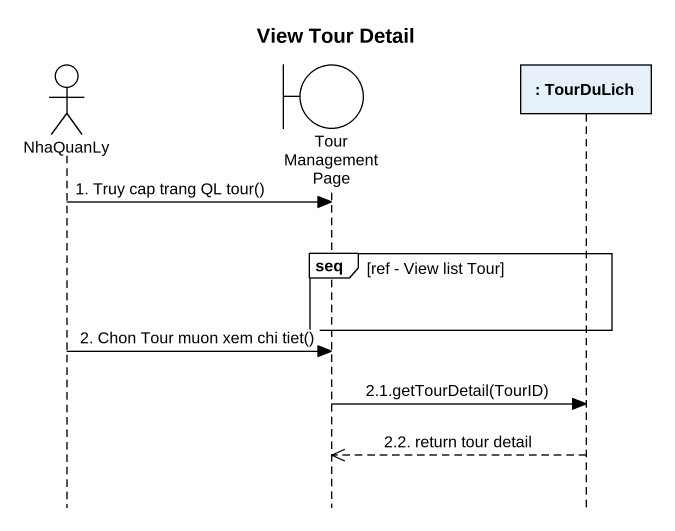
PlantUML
@startuml
title View Tour Detail
hide footbox
actor NhaQuanLy
boundary "Tour Management Page" as Tour_Management_Page
participant ": TourDuLich" as TourDuLich

NhaQuanLy -> Tour_Management_Page : 1. Truy cap trang QL tour()
group seq [ref - View list Tour]
end
NhaQuanLy -> Tour_Management_Page : 2. Chon Tour muon xem chi tiet()
Tour_Management_Page -> TourDuLich : 2.1.getTourDetail(TourID)
TourDuLich -->> Tour_Management_Page : 2.2. return tour detail
@enduml
